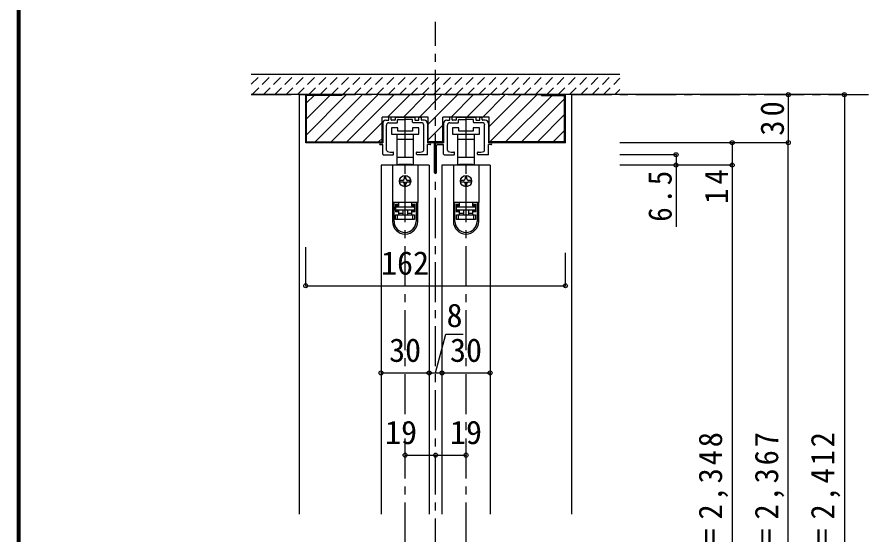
# Model space of a CAD drawing. Units: millimetres, scale not verified. Extents: x -973 to 977, y -718 to 696.
# Drawn here: x -973 to -438, y -323 to 0 of the extents above; entities that cross this region are included whole.
import ezdxf
from ezdxf.enums import TextEntityAlignment as Align

# ---------------------------------------------------------------- set-up
doc = ezdxf.new("R2010")
doc.units = ezdxf.units.MM
doc.header["$LTSCALE"] = 5
doc.header["$PDMODE"] = 32
doc.header["$PDSIZE"] = 2.5
doc.linetypes.add('CHAIN1', pattern=[8, 5, -1, 1, -1])
doc.linetypes.add('DASHED1', pattern=[1.8, 1.2, -0.6])
for name, color, linetype in [('0-1_通り芯', 4, 'CHAIN1'), ('0-4_枠', 3, 'Continuous'), ('0-6_扉', 6, 'Continuous'), ('0-7_金物', 7, 'Continuous'), ('0-B_寸法', 7, 'Continuous'), ('0-C_ハッチ', 4, 'DASHED1'), ('F-1_枠', 6, 'Continuous')]:
    doc.layers.add(name, color=color, linetype=linetype)
doc.styles.add('ＭＳ ゴシック', font='')
doc.styles.get('ＭＳ ゴシック').set_extended_font_data('MS Gothic')

# ---------------------------------------------------------------- blocks, each defined once
blk = doc.blocks.new('下荷重(戸車)')
at = {"layer": '0-7_金物'}
for p, q in [((8.5, 37.107), (4.5, 37.107)), ((5.25, 30.107), (5.25, 33.107)), ((-5.25, 30.107), (0, 30.107)), ((0, 30.107), (5.25, 30.107)), ((5.25, 18.507), (5.25, 30.107)), ((0, 18.507), (-5.25, 18.507)), ((-5.25, 18.507), (-5.25, 14.107)), ((5.25, 18.507), (0, 18.507)), ((5.25, 14.107), (5.25, 18.507)), ((7.9, 13.807), (-7.9, 13.807)), ((-7.9, 13.807), (-7.9, -9.493)), ((-5.25, 14.107), (-4, 14.107)), ((-4, 14.107), (-4, 13.807)), ((4, 14.107), (-4, 14.107)), ((4, 14.107), (5.25, 14.107)), ((4, 13.807), (4, 14.107)), ((7.9, 13.807), (7.9, -9.493)), ((-0.5, 6.307), (-0.5, 5.307)), ((0.5, 5.307), (0.5, 6.307)), ((-1.5, 4.307), (-2.5, 4.307)), ((-2.5, 3.307), (-1.5, 3.307)), ((-0.5, 2.307), (-0.5, 1.307)), ((0.5, 1.307), (0.5, 2.307)), ((2.5, 4.307), (1.5, 4.307)), ((1.5, 3.307), (2.5, 3.307)), ((7.9, -9.493), (-7.9, -9.493)), ((-7.9, -9.493), (-7.9, -9.593)), ((-6.9, -9.593), (-7.9, -9.593)), ((-7.9, -9.593), (-7.9, -21.293)), ((-4.2, -9.593), (-6.9, -9.593)), ((-6.9, -21.293), (-6.9, -9.593)), ((-6.1, -10.593), (-6.1, -15.293)), ((-6.1, -10.593), (-4.2, -10.593)), ((-4.9, -9.593), (-4.9, -9.493)), ((-4.2, -9.593), (-4.2, -10.593)), ((-4, -11.693), (-4, -9.493)), ((4, -9.493), (4, -11.693)), ((6.9, -9.593), (4.2, -9.593)), ((4.2, -10.593), (4.2, -9.593)), ((4.2, -11.593), (4.2, -10.593)), ((4.2, -10.593), (6.1, -10.593)), ((4.9, -9.493), (4.9, -9.593)), ((6.1, -15.293), (6.1, -10.593)), ((6.9, -9.593), (6.9, -21.293)), ((7.9, -9.593), (6.9, -9.593)), ((7.9, -9.493), (7.9, -9.593)), ((7.9, -21.293), (7.9, -9.593)), ((-6.1, -14.293), (-4.2, -14.293)), ((-4.2, -15.293), (-6.1, -15.293)), ((-5.9, -11.693), (-5.9, -12.193)), ((-4, -11.693), (-5.9, -11.693)), ((-5.9, -12.193), (5.9, -12.193)), ((-5.9, -14.193), (-5.9, -12.193)), ((5.9, -14.193), (-5.9, -14.193)), ((-4.2, -14.293), (-4.2, -15.293)), ((-4.2, -15.293), (-4.2, -17.193)), ((-4, -16.193), (-4, -14.193)), ((-1.5, -14.193), (-1.5, -17.193)), ((1.5, -14.193), (1.5, -17.193)), ((5.9, -11.693), (4, -11.693)), ((6.1, -11.593), (4.2, -11.593)), ((6.1, -15.293), (4.2, -15.293)), ((4.2, -17.193), (4.2, -15.293)), ((5.9, -12.193), (5.9, -11.693)), ((5.9, -12.193), (5.9, -14.193)), ((-5.9, -17.193), (-4.9, -17.193)), ((-4.9, -17.193), (4.9, -17.193)), ((-4.9, -17.193), (-4.9, -20.193)), ((4.9, -20.193), (-4.9, -20.193)), ((1.5, -16.193), (4, -16.193)), ((4.9, -17.193), (5.9, -17.193)), ((5.9, -17.193), (5.9, -20.193))]:
    blk.add_line(p, q, dxfattribs=at)
for points in [[(-8.5, 33.107), (0, 33.107), (8.5, 33.107), (8.5, 37.107)], [(4.5, 37.107), (4.5, 35.107), (-4.5, 35.107), (-4.5, 37.107), (-8.5, 37.107), (-8.5, 33.107)], [(-5.25, 33.107), (-5.25, 30.107), (-5.25, 18.507)], [(-4.2, -10.593), (-4.2, -11.593), (-6.1, -11.593)], [(4, -14.193), (4, -16.193), (4, -17.193)], [(4.2, -15.293), (4.2, -14.293), (6.1, -14.293)], [(-4.9, -20.193), (-5.9, -20.193), (-5.9, -17.193)], [(-4, -17.193), (-4, -16.193), (-1.5, -16.193)], [(5.9, -20.193), (4.9, -20.193), (4.9, -17.193)]]:
    blk.add_lwpolyline(points, dxfattribs=at)
blk.add_circle((0, 3.807), 3.5, dxfattribs=at)
for centre, radius, start, end in [((0, 6.307), 0.5, 90, 180), ((0, 6.307), 0.5, 0, 90), ((-2.5, 3.807), 0.5, 90, 180), ((-2.5, 3.807), 0.5, 180, 270), ((-1.5, 5.307), 1, 270, 0), ((-1.5, 2.307), 1, 0, 90), ((0, 1.307), 0.5, 180, 270), ((0, 1.307), 0.5, 270, 0), ((1.5, 5.307), 1, 180, 270), ((1.5, 2.307), 1, 90, 180), ((2.5, 3.807), 0.5, 0, 90), ((2.5, 3.807), 0.5, 270, 0), ((0, -21.293), 7.9, 180, 0), ((0, -21.293), 6.9, 180, 0)]:
    blk.add_arc(centre, radius, start, end, dxfattribs=at)
blk = doc.blocks.new('03')
at = {"layer": '0-B_寸法'}
for p, q in [((-13.079, 5.476), (-13.079, -6.524)), ((-11.079, 7.476), (-9.529, 7.476)), ((-9.229, 7.776), (-9.229, 9.176)), ((-9.229, 5.976), (-4.029, 5.976)), ((-8.029, 9.476), (-8.929, 9.476)), ((-7.729, 7.776), (-7.729, 9.176)), ((-5.529, 7.476), (-7.429, 7.476)), ((-5.229, 9.176), (-5.229, 7.776)), ((-4.929, 9.476), (6.771, 9.476)), ((-3.729, 6.276), (-3.729, 7.676)), ((-3.429, 7.976), (0.621, 7.976)), ((0.921, 8.276), (0.621, 7.976)), ((0.921, 8.276), (1.221, 7.976)), ((5.271, 7.976), (1.221, 7.976)), ((5.571, 6.276), (5.571, 7.676)), ((11.071, 5.976), (5.871, 5.976)), ((7.071, 9.176), (7.071, 7.776)), ((7.371, 7.476), (9.271, 7.476)), ((9.571, 7.776), (9.571, 9.176)), ((9.871, 9.476), (10.771, 9.476)), ((11.071, 7.776), (11.071, 9.176)), ((12.921, 7.476), (11.371, 7.476)), ((14.921, 5.476), (14.921, -6.524)), ((-10.679, -11.096), (-10.679, 4.476)), ((12.521, -11.096), (12.521, 4.476)), ((-18.679, -25.124), (-18.679, -7.024)), ((-18.179, -6.524), (-13.079, -6.524)), ((-17.479, -25.124), (-17.479, -8.224)), ((-16.979, -7.724), (-13.079, -7.724)), ((-13.079, -13.724), (-13.079, -7.724)), ((16.321, -6.524), (14.921, -6.524)), ((16.321, -7.724), (14.921, -7.724)), ((14.921, -13.724), (14.921, -7.724)), ((-12.779, -14.024), (-6.529, -14.024)), ((-6.229, -13.724), (-6.229, -12.649)), ((8.071, -13.724), (8.071, -12.649)), ((14.621, -14.024), (8.371, -14.024))]:
    blk.add_line(p, q, dxfattribs=at)
for centre, radius, start, end in [((-11.079, 5.476), 2, 90, 180), ((-9.229, 4.476), 1.5, 90, 180), ((-9.529, 7.776), 0.3, 270, 0), ((-8.929, 9.176), 0.3, 90, 180), ((-8.029, 9.176), 0.3, 0, 90), ((-7.429, 7.776), 0.3, 180, 270), ((-5.529, 7.776), 0.3, 270, 0), ((-4.929, 9.176), 0.3, 90, 180), ((-4.029, 6.276), 0.3, 270, 0), ((-3.429, 7.676), 0.3, 90, 180), ((5.271, 7.676), 0.3, 0, 90), ((5.871, 6.276), 0.3, 180, 270), ((6.771, 9.176), 0.3, 0, 90), ((7.371, 7.776), 0.3, 180, 270), ((9.271, 7.776), 0.3, 270, 0), ((9.871, 9.176), 0.3, 90, 180), ((10.771, 9.176), 0.3, 0, 90), ((11.371, 7.776), 0.3, 180, 270), ((11.071, 4.476), 1.5, 0, 90), ((12.921, 5.476), 2, 0, 90), ((-18.179, -7.024), 0.5, 90, 180), ((-16.979, -8.224), 0.5, 90, 180), ((16.321, -7.124), 0.6, 0, 90), ((16.321, -7.124), 0.6, 270, 0), ((-12.779, -13.724), 0.3, 180, 270), ((-9.679, -11.096), 1, 180, 243.25632), ((-7.879, -7.524), 5, 243.25632, 284.75682), ((-6.529, -12.649), 0.3, 0, 104.75682), ((-6.529, -13.724), 0.3, 270, 0), ((8.371, -12.649), 0.3, 75.24318, 180), ((8.371, -13.724), 0.3, 180, 270), ((9.721, -7.524), 5, 255.24318, 296.74368), ((11.521, -11.096), 1, 296.74368, 0), ((14.621, -13.724), 0.3, 270, 0), ((-18.079, -25.124), 0.6, 180, 0)]:
    blk.add_arc(centre, radius, start, end, dxfattribs=at)
blk = doc.blocks.new('02')
at = {"layer": '0-B_寸法'}
for p, q in [((-12, 6.623), (-10.45, 6.623)), ((-10.15, 6.923), (-10.15, 8.323)), ((-8.95, 8.623), (-9.85, 8.623)), ((-8.65, 6.923), (-8.65, 8.323)), ((-6.45, 6.623), (-8.35, 6.623)), ((-6.15, 8.323), (-6.15, 6.923)), ((-5.85, 8.623), (5.85, 8.623)), ((-4.65, 5.423), (-4.65, 6.823)), ((-4.35, 7.123), (-0.3, 7.123)), ((0, 7.423), (-0.3, 7.123)), ((0, 7.423), (0.3, 7.123)), ((4.35, 7.123), (0.3, 7.123)), ((4.65, 5.423), (4.65, 6.823)), ((6.15, 8.323), (6.15, 6.923)), ((6.45, 6.623), (8.35, 6.623)), ((8.65, 6.923), (8.65, 8.323)), ((8.95, 8.623), (9.85, 8.623)), ((10.15, 6.923), (10.15, 8.323)), ((12, 6.623), (10.45, 6.623)), ((-14, 4.623), (-14, -7.377)), ((-11.6, -11.949), (-11.6, 3.623)), ((-10.15, 5.123), (-4.95, 5.123)), ((10.15, 5.123), (4.95, 5.123)), ((11.6, -11.949), (11.6, 3.623)), ((14, 4.623), (14, -7.377)), ((-15.4, -7.377), (-14, -7.377)), ((-15.4, -8.577), (-14, -8.577)), ((-14, -14.577), (-14, -8.577)), ((15.4, -7.377), (14, -7.377)), ((15.4, -8.577), (14, -8.577)), ((14, -14.577), (14, -8.577)), ((-13.7, -14.877), (-7.45, -14.877)), ((-7.15, -14.577), (-7.15, -13.502)), ((7.15, -14.577), (7.15, -13.502)), ((13.7, -14.877), (7.45, -14.877))]:
    blk.add_line(p, q, dxfattribs=at)
for centre, radius, start, end in [((-12, 4.623), 2, 90, 180), ((-10.45, 6.923), 0.3, 270, 0), ((-9.85, 8.323), 0.3, 90, 180), ((-8.95, 8.323), 0.3, 0, 90), ((-8.35, 6.923), 0.3, 180, 270), ((-6.45, 6.923), 0.3, 270, 0), ((-5.85, 8.323), 0.3, 90, 180), ((-4.95, 5.423), 0.3, 270, 0), ((-4.35, 6.823), 0.3, 90, 180), ((4.35, 6.823), 0.3, 0, 90), ((4.95, 5.423), 0.3, 180, 270), ((5.85, 8.323), 0.3, 0, 90), ((6.45, 6.923), 0.3, 180, 270), ((8.35, 6.923), 0.3, 270, 0), ((8.95, 8.323), 0.3, 90, 180), ((9.85, 8.323), 0.3, 0, 90), ((10.45, 6.923), 0.3, 180, 270), ((12, 4.623), 2, 0, 90), ((-10.15, 3.623), 1.5, 90, 180), ((10.15, 3.623), 1.5, 0, 90), ((-15.4, -7.977), 0.6, 90, 180), ((-15.4, -7.977), 0.6, 180, 270), ((15.4, -7.977), 0.6, 0, 90), ((15.4, -7.977), 0.6, 270, 0), ((-13.7, -14.577), 0.3, 180, 270), ((-10.6, -11.949), 1, 180, 243.25632), ((-8.8, -8.377), 5, 243.25632, 284.75682), ((-7.45, -13.502), 0.3, 0, 104.75682), ((-7.45, -14.577), 0.3, 270, 0), ((7.45, -13.502), 0.3, 75.24318, 180), ((7.45, -14.577), 0.3, 180, 270), ((8.8, -8.377), 5, 255.24318, 296.74368), ((10.6, -11.949), 1, 296.74368, 0), ((13.7, -14.577), 0.3, 270, 0)]:
    blk.add_arc(centre, radius, start, end, dxfattribs=at)

msp = doc.modelspace()

# ---------------------------------------------------------------- linework, layer by layer
at = {"layer": '0-1_通り芯'}
for p, q in [((-712.347, -577.5), (-712.347, -2.5)), ((-827.347, -48), (-438.347, -48)), ((-731.347, -567.5), (-731.347, -62)), ((-693.347, -567.5), (-693.347, -62))]:
    msp.add_line(p, q, dxfattribs=at)
at = {"layer": '0-4_枠', "color": 4}
for p, q in [((-797.347, -48), (-793.347, -48)), ((-797.347, -48), (-797.347, -309.75)), ((-627.347, -48), (-631.347, -48)), ((-627.347, -309.75), (-627.347, -48))]:
    msp.add_line(p, q, dxfattribs=at)
at = {"layer": '0-4_枠'}
for p, q in [((-793.347, -78), (-793.347, -48)), ((-631.347, -48), (-793.347, -48)), ((-646.347, -48.5), (-646.347, -48)), ((-631.347, -78), (-631.347, -48)), ((-792.847, -77.5), (-792.847, -48.5)), ((-646.347, -48.5), (-631.847, -48.5)), ((-631.847, -77.5), (-631.847, -48.5)), ((-745.747, -78), (-745.747, -62)), ((-716.947, -62), (-745.747, -62)), ((-716.947, -78), (-716.947, -62)), ((-707.747, -78), (-707.747, -62)), ((-678.947, -62), (-707.747, -62)), ((-678.947, -78), (-678.947, -62)), ((-745.747, -78), (-793.347, -78)), ((-792.847, -77.5), (-745.747, -77.5)), ((-707.747, -77.5), (-716.947, -77.5)), ((-707.747, -78), (-716.947, -78)), ((-631.847, -77.5), (-678.947, -77.5)), ((-631.347, -78), (-678.947, -78))]:
    msp.add_line(p, q, dxfattribs=at)
msp.add_lwpolyline([(-770.847, -48), (-770.847, -48.5), (-792.847, -48.5)], dxfattribs=at)
at = {"layer": '0-6_扉'}
for p, q in [((-716.347, -92), (-746.347, -92)), ((-746.347, -92), (-746.347, -309.75)), ((-716.347, -92), (-716.347, -309.75)), ((-678.347, -92), (-708.347, -92)), ((-708.347, -92), (-708.347, -309.75)), ((-678.347, -92), (-678.347, -309.75))]:
    msp.add_line(p, q, dxfattribs=at)
at = {"layer": '0-B_寸法', "color": 2}
for p, q in [((-597.347, -35.5), (-827.347, -35.5)), ((-597.347, -48), (-827.347, -48))]:
    msp.add_line(p, q, dxfattribs=at)
at = {"layer": '0-B_寸法', "color": 4, "linetype": 'DASHED1'}
for p, q in [((-827.347, -41.466), (-821.381, -35.5)), ((-826.81, -48), (-814.31, -35.5)), ((-819.739, -48), (-807.239, -35.5)), ((-812.668, -48), (-800.168, -35.5)), ((-805.596, -48), (-793.096, -35.5)), ((-798.525, -48), (-786.025, -35.5)), ((-791.454, -48), (-778.954, -35.5)), ((-784.383, -48), (-771.883, -35.5)), ((-777.312, -48), (-764.812, -35.5)), ((-770.241, -48), (-757.741, -35.5)), ((-763.17, -48), (-750.67, -35.5)), ((-756.099, -48), (-743.599, -35.5)), ((-749.028, -48), (-736.528, -35.5)), ((-741.957, -48), (-729.457, -35.5)), ((-734.886, -48), (-722.386, -35.5)), ((-727.815, -48), (-715.315, -35.5)), ((-720.744, -48), (-708.244, -35.5)), ((-713.673, -48), (-701.173, -35.5)), ((-706.601, -48), (-694.101, -35.5)), ((-699.53, -48), (-687.03, -35.5)), ((-692.459, -48), (-679.959, -35.5)), ((-685.388, -48), (-672.888, -35.5)), ((-678.317, -48), (-665.817, -35.5)), ((-671.246, -48), (-658.746, -35.5)), ((-664.175, -48), (-651.675, -35.5)), ((-657.104, -48), (-644.604, -35.5)), ((-650.033, -48), (-637.533, -35.5)), ((-642.962, -48), (-630.462, -35.5)), ((-635.891, -48), (-623.391, -35.5)), ((-628.82, -48), (-616.32, -35.5)), ((-621.749, -48), (-609.249, -35.5)), ((-614.678, -48), (-602.178, -35.5)), ((-607.607, -48), (-597.347, -37.74)), ((-600.535, -48), (-597.347, -44.812))]:
    msp.add_line(p, q, dxfattribs=at)
at = {"layer": '0-B_寸法', "color": 4}
for p, q in [((-457.347, -48), (-597.347, -48)), ((-492.347, -48), (-492.347, -78)), ((-457.347, -48), (-457.347, -555.5)), ((-492.347, -78), (-597.347, -78)), ((-527.347, -78), (-527.347, -92)), ((-492.347, -567.5), (-492.347, -78)), ((-562.347, -85.5), (-597.347, -85.5)), ((-562.347, -85.5), (-562.347, -130.577)), ((-527.347, -92), (-597.347, -92)), ((-527.347, -92), (-527.347, -547.5)), ((-793.347, -167.304), (-793.347, -143.246)), ((-631.347, -167.304), (-631.347, -146.746)), ((-793.347, -167.304), (-631.347, -167.304)), ((-746.347, -221.673), (-678.347, -221.673)), ((-731.347, -272.999), (-712.347, -272.999)), ((-712.347, -272.999), (-693.347, -272.999))]:
    msp.add_line(p, q, dxfattribs=at)
msp.add_lwpolyline([(-712.347, -221.673), (-705.888, -197.463), (-695.095, -197.463)], dxfattribs=at)
at = {"layer": '0-B_寸法'}
for p in [(-492.347, -48), (-457.347, -48), (-527.347, -78), (-492.347, -78), (-562.347, -85.5), (-562.347, -92), (-527.347, -92), (-793.347, -167.304), (-631.347, -167.304), (-746.347, -221.673), (-716.347, -221.673), (-708.347, -221.673), (-678.347, -221.673), (-731.347, -272.999), (-712.347, -272.999), (-693.347, -272.999)]:
    msp.add_point(p, dxfattribs=at)
at = {"layer": '0-C_ハッチ', "linetype": 'Continuous'}
for p, q in [((-792.847, -72.986), (-767.861, -48)), ((-787.462, -77.5), (-757.962, -48)), ((-777.562, -77.5), (-748.062, -48)), ((-767.663, -77.5), (-738.163, -48)), ((-742.263, -62), (-728.263, -48)), ((-732.364, -62), (-718.364, -48)), ((-722.464, -62), (-708.464, -48)), ((-716.947, -66.382), (-698.565, -48)), ((-702.665, -62), (-688.665, -48)), ((-692.766, -62), (-678.766, -48)), ((-682.866, -62), (-668.866, -48)), ((-678.947, -67.98), (-658.967, -48)), ((-678.567, -77.5), (-649.067, -48)), ((-792.847, -63.087), (-778.261, -48.5)), ((-792.847, -53.187), (-788.16, -48.5)), ((-668.668, -77.5), (-639.668, -48.5)), ((-658.768, -77.5), (-631.847, -50.579)), ((-648.869, -77.5), (-631.847, -60.478)), ((-757.763, -77.5), (-745.747, -65.484)), ((-716.947, -76.282), (-707.747, -67.082)), ((-638.969, -77.5), (-631.847, -70.378)), ((-747.864, -77.5), (-745.747, -75.383)), ((-708.266, -77.5), (-707.747, -76.981))]:
    msp.add_line(p, q, dxfattribs=at)
at = {"layer": 'F-1_枠'}
for p, q in [((-973.347, 695.833), (-973.347, -700.833)), ((-972.514, 695.833), (-972.514, -700.833)), ((-971.68, 695.833), (-971.68, -700.833))]:
    msp.add_line(p, q, dxfattribs=at)

# ---------------------------------------------------------------- block references
at = {"layer": '0-7_金物'}
for name, p in [('02', (-731.347, -70.623)), ('03', (-694.268, -71.476)), ('下荷重(戸車)', (-731.347, -105.807)), ('下荷重(戸車)', (-693.347, -105.807))]:
    msp.add_blockref(name, p, dxfattribs=at)

# ---------------------------------------------------------------- texts
at = {"layer": '0-B_寸法', "style": 'ＭＳ ゴシック'}
for s, p in [('162', (-746.347, -164.804)), ('8', (-705.491, -197.463)), ('30', (-741.347, -219.173)), ('30', (-703.347, -219.173)), ('19', (-743.847, -270.499)), ('19', (-703.347, -270.499))]:
    msp.add_text(s, height=14.66, dxfattribs=at).set_placement(p, align=Align.BOTTOM_LEFT)
at = {"layer": '0-B_寸法', "char_height": 14.66, "attachment_point": 7, "rotation": 90, "style": 'ＭＳ ゴシック'}
for s, insert in [('\\T1.27;\\W0.95;30', (-494.847, -73.625)), ('\\T1.27;\\W0.95;14', (-529.847, -116.142)), ('\\T1.27;\\W0.9;6.5', (-564.847, -127.317)), ('\\T1.19;\\W0.95;ＤＨ＝2,348', (-529.847, -381)), ('\\T1.19;\\W0.95;枠内＝2,367', (-494.847, -381)), ('\\T1.19;\\W0.95;枠外＝2,412', (-459.847, -381))]:
    msp.add_mtext(s, dxfattribs=dict(at, insert=insert))

doc.saveas('drawing.dxf')
